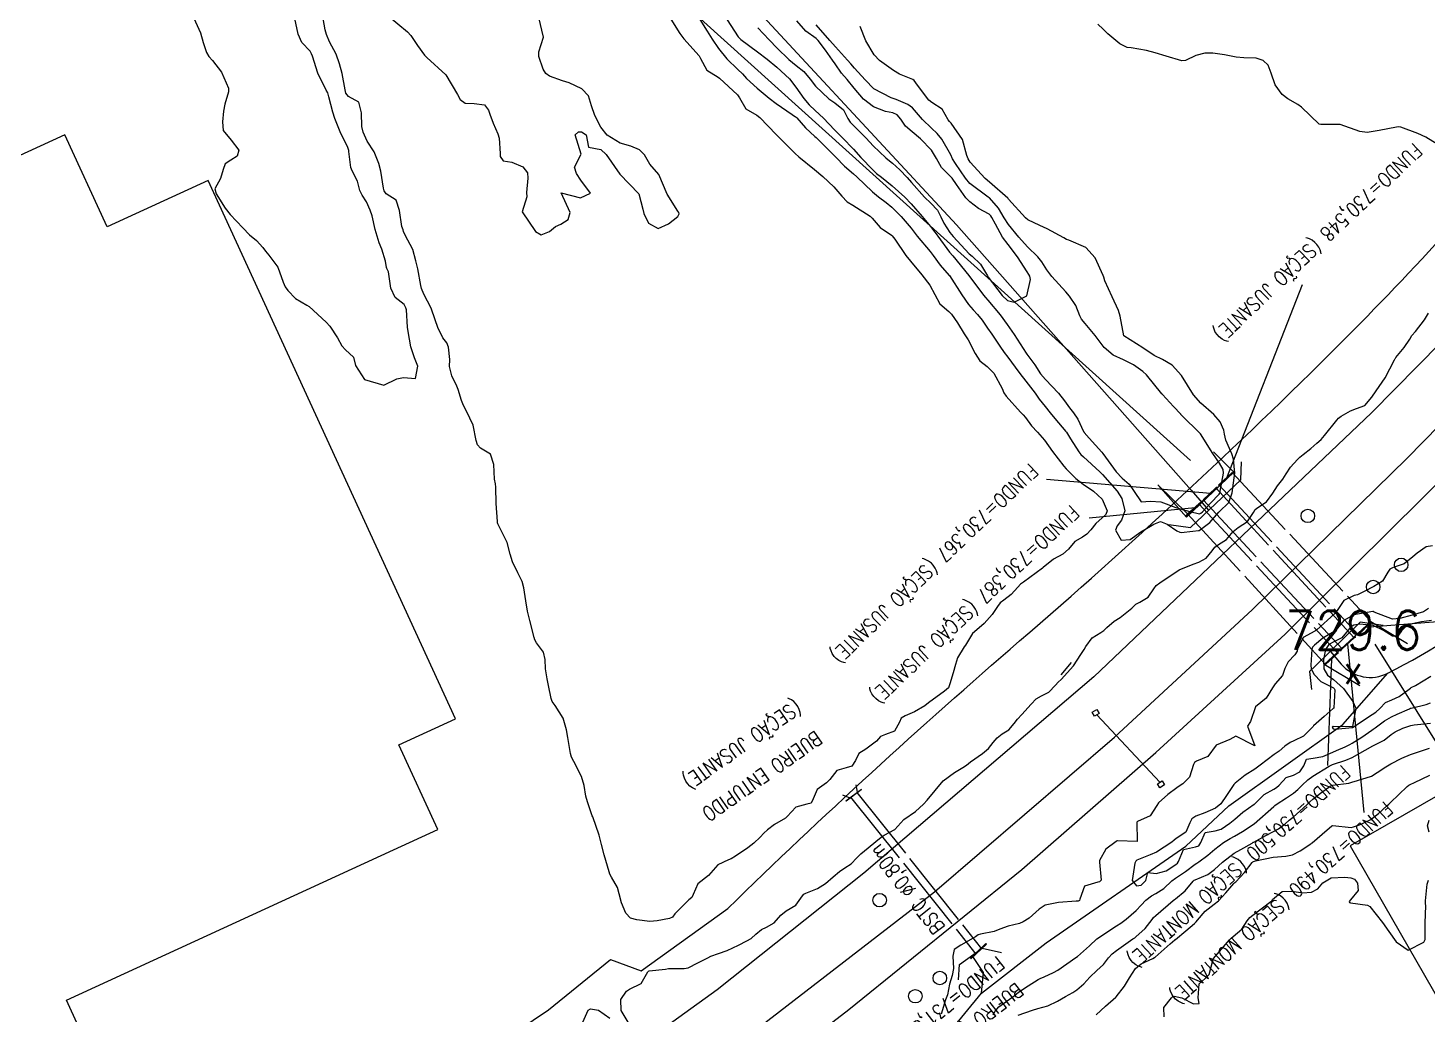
# Model space of a CAD drawing. Header units: metres. Extents: x 307586 to 320046, y 7427249 to 7434250.
# Drawn here: x 315999 to 316143, y 7432737.4 to 7432838.8 of the extents above; entities that cross this region are included whole.
import ezdxf
from ezdxf.enums import TextEntityAlignment as Align

# ---------------------------------------------------------------- set-up
doc = ezdxf.new("R2010")
doc.units = ezdxf.units.M
doc.header["$MEASUREMENT"] = 0
doc.linetypes.add('CONTINUO', pattern=[0])
doc.linetypes.add('TRACEJADO', pattern=[8.7, 8, -0.7])
for name, color, linetype in [('ALA', 45, 'Continuous'), ('BUEIRO', 151, 'Continuous'), ('Curvas de Nivel 1m', 11, 'Continuous'), ('Curvas de Nivel 5m', 15, 'Continuous'), ('Divisa', 42, 'FENCELINE2'), ('Edificações', 30, 'Continuous'), ('GALERIA', 45, 'Continuous'), ('Hidrografia', 140, 'Continuous'), ('Linha Férrea', 20, 'Continuous'), ('Pontes_Viadutos_Tubos', 190, 'Continuous'), ('Pontos Cotados', 45, 'Continuous'), ('Portico', 45, 'Continuous'), ('Postes', 20, 'Continuous'), ('TEXTO', 45, 'Continuous')]:
    doc.layers.add(name, color=color, linetype=linetype)
doc.styles.add('ROMANS', font='romans', dxfattribs={"height": 0.2})
doc.styles.add('Style-STANDARD', font='STANDARD.shx')
doc.linetypes.add('FENCELINE2', pattern='A,0.25,-0.1,[132,ltypeshp.shx,S=0.1,R=0,X=-0.1,Y=0],-0.1,1', length=1.45)

# ---------------------------------------------------------------- blocks, each defined once
blk = doc.blocks.new('ELVTXT_137')
at = {"layer": 'Pontos Cotados', "linetype": 'Continuous', "style": 'Style-STANDARD'}
for s, height, p in [('729.6', 4, (0, 4)), ('x', 3, (0, 0))]:
    blk.add_text(s, height=height, dxfattribs=at).set_placement(p, align=Align.MIDDLE_CENTER)

msp = doc.modelspace()

# ---------------------------------------------------------------- linework, layer by layer
at = {"layer": 'ALA', "linetype": 'CONTINUO'}
for points in [[(316115.22, 7432791.8, 730.36), (316118.15, 7432788.49, 732.92), (316123.01, 7432793.12, 732.9), (316120.94, 7432795.2, 731.27)], [(316122.85, 7432793.09, 731.04), (316122.88, 7432793.09, 732.25), (316122.76, 7432792.92, 732.38), (316121.7, 7432791.9, 732.38), (316121.48, 7432791.73, 732.22), (316121.49, 7432791.82, 730.55)], [(316121.49, 7432791.82, 730.55), (316122.85, 7432793.09, 731.04)], [(316115.22, 7432791.8, 730.36), (316118.26, 7432788.82, 730.39)], [(316121.16, 7432791.5, 730.4), (316121.3, 7432791.6, 730.52), (316121.29, 7432791.54, 732.22), (316121.12, 7432791.34, 732.39), (316119.97, 7432790.24, 732.39), (316119.81, 7432790.12, 732.23), (316119.79, 7432790.15, 730.55)], [(316119.88, 7432790.27, 730.37), (316121.16, 7432791.5, 730.4)], [(316135.96, 7432771.15, 730.65), (316132.3, 7432773.33, 733.03), (316137.1, 7432777.74, 733), (316140.88, 7432775.48, 730.48)], [(316135.83, 7432776.37, 730.63), (316137.15, 7432777.7, 731.08)], [(316135.91, 7432776.56, 732.49), (316136.96, 7432777.6, 732.48)], [(316137.15, 7432777.7, 731.08), (316137.12, 7432777.7, 732.31), (316136.96, 7432777.6, 732.48)], [(316134.14, 7432774.97, 732.5), (316134.03, 7432774.82, 732.37), (316134.13, 7432774.89, 730.67), (316134.16, 7432774.94, 730.49), (316135.39, 7432776.06, 730.49), (316135.55, 7432776.14, 730.65), (316135.51, 7432776.18, 732.31), (316135.39, 7432776.09, 732.5)], [(316134.14, 7432774.97, 732.5), (316135.39, 7432776.09, 732.5)], [(316135.91, 7432776.56, 732.49), (316135.77, 7432776.39, 732.32), (316135.83, 7432776.37, 730.63)], [(316132.41, 7432773.33, 732.36), (316132.52, 7432773.44, 732.51), (316133.61, 7432774.43, 732.52), (316133.78, 7432774.56, 732.34)], [(316133.78, 7432774.56, 732.34), (316133.79, 7432774.56, 730.69), (316133.72, 7432774.48, 730.49), (316132.46, 7432773.33, 730.5), (316132.42, 7432773.32, 730.71), (316132.41, 7432773.33, 732.36)], [(316082.77, 7432759.94, 732.46), (316083.53, 7432759.63, 732.87), (316084.32, 7432760.21, 732.81), (316084.18, 7432760.96, 732.46)], [(316083.14, 7432759.29, 732.54), (316083.17, 7432759.29, 733.15), (316084.71, 7432760.48, 733.16), (316084.73, 7432760.51, 732.39)], [(316083.14, 7432759.29, 732.54), (316084.73, 7432760.51, 732.39)], [(316095.94, 7432743.12, 733.35), (316097.51, 7432744.64, 733.32)], [(316095.94, 7432743.12, 733.35), (316095.98, 7432743.06, 732.27), (316097.58, 7432744.56, 732.12), (316097.51, 7432744.64, 733.32)]]:
    msp.add_polyline3d(points, dxfattribs=at)
msp.add_polyline3d([(316118.26, 7432788.82, 730.39), (316118.12, 7432788.66, 730.41), (316118.11, 7432788.62, 732.19), (316118.3, 7432788.75, 732.37), (316119.47, 7432789.8, 732.38), (316119.62, 7432789.98, 732.24), (316119.58, 7432789.97, 730.56), (316119.42, 7432789.86, 730.38)], close=True, dxfattribs=at)
at = {"layer": 'BUEIRO', "linetype": 'TRACEJADO', "flags": 128}
for points in [[(316083.61, 7432759.69), (316096.51, 7432743.55)], [(316084.25, 7432760.16), (316097.09, 7432744.1)]]:
    msp.add_lwpolyline(points, dxfattribs=at)
at = {"layer": 'Curvas de Nivel 1m', "flags": 128}
for points, elevation in [([(316016.08, 7432839.8), (316016.78, 7432838.28), (316017.06, 7432837.29), (316017.38, 7432836.27), (316017.64, 7432835.87), (316018.02, 7432835.45), (316018.92, 7432834.25), (316019.64, 7432832.59), (316019.65, 7432832.24), (316019.27, 7432830.95), (316019.15, 7432830.25), (316019.05, 7432829.14), (316019.12, 7432828.25), (316019.92, 7432827.24), (316020.71, 7432826.23), (316020.54, 7432825.6), (316019.9, 7432825.19), (316019.32, 7432824.83), (316019.12, 7432824.25), (316018.83, 7432823.3), (316018.26, 7432822.26), (316018.39, 7432821.72), (316019.3, 7432820.25), (316019.83, 7432819.62), (316021.14, 7432818.23), (316021.81, 7432817.53), (316022.53, 7432816.94), (316023.19, 7432816.2), (316023.44, 7432815.85), (316023.79, 7432815.44), (316024.71, 7432814.18), (316025.28, 7432812.64), (316025.48, 7432812.17), (316025.74, 7432811.78), (316026.54, 7432810.97), (316027.72, 7432810.29), (316027.95, 7432810.14), (316029.7, 7432808.53), (316030.06, 7432808.12), (316030.85, 7432806.94), (316031.3, 7432806.1), (316031.67, 7432805.69), (316032.51, 7432804.94), (316032.7, 7432804.08), (316033.63, 7432802.64), (316035.62, 7432802.05), (316036.96, 7432802.7), (316037.64, 7432802.85), (316038.88, 7432802.76), (316039.12, 7432804.01), (316038.79, 7432804.88), (316038.39, 7432806.01), (316038.11, 7432807.59), (316038.07, 7432808.02), (316037.94, 7432809.8), (316037.89, 7432810.02), (316037.73, 7432810.36), (316036.78, 7432811.08), (316036.36, 7432812.04), (316036.09, 7432813.73), (316035.92, 7432814.05), (316035.89, 7432814.16), (316035.78, 7432814.82), (316035.41, 7432816.05), (316035.16, 7432816.7), (316034.73, 7432818.06), (316034.43, 7432819.47), (316034.23, 7432820.07), (316033.85, 7432820.92), (316033.38, 7432821.6), (316033.17, 7432822.08), (316032.93, 7432823.04), (316032.37, 7432824.09), (316032.24, 7432824.44), (316032.03, 7432826.1), (316032.01, 7432826.2), (316031.92, 7432826.5), (316031.14, 7432828.11), (316030.59, 7432829.47), (316030.38, 7432830.12), (316029.98, 7432831.7), (316029.87, 7432832.12), (316029.71, 7432832.4), (316028.84, 7432834.13), (316028.29, 7432835.88), (316028.19, 7432836.14), (316028.04, 7432836.4), (316027.18, 7432837.29), (316026.83, 7432838.16), (316026.47, 7432839.77)], 732), ([(316065.15, 7432839.7), (316066.07, 7432838.21), (316066.46, 7432837.69), (316068.04, 7432835.94), (316068.19, 7432835.67), (316068.83, 7432834.47), (316070.01, 7432833.73), (316070.15, 7432833.64), (316071.99, 7432831.91), (316072.19, 7432831.62), (316072.85, 7432830.49), (316073.97, 7432829.81), (316074.3, 7432829.59), (316075.95, 7432827.85), (316076.09, 7432827.71), (316076.24, 7432827.57), (316077.92, 7432825.87), (316078.28, 7432825.54), (316079.9, 7432824.23), (316080.76, 7432823.51), (316081.88, 7432822.45), (316082.7, 7432821.49), (316083.28, 7432820.9), (316083.85, 7432820.57), (316085.64, 7432819.45), (316085.84, 7432819.24), (316086.67, 7432818.27), (316087.82, 7432817.49), (316087.9, 7432817.42), (316088.15, 7432817.08), (316089.29, 7432815.4), (316089.79, 7432814.8), (316090.95, 7432813.39), (316091.76, 7432812.34), (316092.29, 7432811.37), (316092.8, 7432810.43), (316093.73, 7432809.64), (316094, 7432809.35), (316094.6, 7432808.46), (316095.3, 7432807.33), (316095.69, 7432806.72), (316096.44, 7432805.32), (316096.91, 7432804.55), (316097.66, 7432803.97), (316098.33, 7432803.29), (316099.19, 7432801.73), (316099.38, 7432801.28), (316099.62, 7432800.93), (316101.1, 7432799.27), (316101.36, 7432799.02), (316101.6, 7432798.72), (316102.22, 7432797.88), (316102.83, 7432797.24), (316103.57, 7432796.4), (316104.37, 7432795.22), (316105.54, 7432793.72), (316105.78, 7432793.45), (316106.03, 7432793.2), (316106.79, 7432792.46), (316107.52, 7432791.86), (316108.58, 7432791.17), (316109.5, 7432790.33), (316110.01, 7432789.15), (316109.87, 7432788.77), (316109.48, 7432788.41), (316108.82, 7432787.82), (316108.32, 7432787.17), (316107.91, 7432786.72), (316107.45, 7432786.43), (316106.67, 7432785.97), (316106.01, 7432785.2), (316105.43, 7432784.69), (316104.49, 7432784.15), (316103.41, 7432783.29), (316103.35, 7432783.23), (316101.39, 7432781.8), (316101.07, 7432781.58), (316100.8, 7432781.27), (316100.13, 7432780.52), (316099.37, 7432779.96), (316098.98, 7432779.67), (316098.72, 7432779.29), (316098.16, 7432778.48), (316097.35, 7432777.54), (316097.07, 7432777.3), (316096.14, 7432776.5), (316095.42, 7432775.33), (316095.31, 7432775.14), (316094.61, 7432774.02), (316094.4, 7432773.34), (316094.15, 7432772.47), (316093.82, 7432771.34), (316093.67, 7432770.94), (316093.26, 7432770.6), (316091.61, 7432769.37), (316091.24, 7432769.09), (316090.17, 7432768.46), (316089.23, 7432768.05), (316088.81, 7432767.82), (316088.63, 7432767.41), (316088.14, 7432766.48), (316087.2, 7432766.12), (316086.7, 7432765.93), (316086.27, 7432765.43), (316085.18, 7432764.62), (316084.45, 7432764.19), (316084.11, 7432763.46), (316083.76, 7432762.87), (316083.16, 7432762.7), (316082.2, 7432762.44), (316081.47, 7432761.5), (316081.14, 7432761.17), (316080.17, 7432760.48), (316079.78, 7432759.51), (316079.55, 7432759.08), (316079.12, 7432758.97), (316078, 7432758.65), (316077.1, 7432757.69), (316076.93, 7432757.54), (316075.79, 7432756.86), (316075.08, 7432756.32), (316074.68, 7432755.97), (316074.32, 7432755.58), (316073.68, 7432754.97), (316073.06, 7432754.47), (316071.78, 7432753.61), (316071.32, 7432753.35), (316071.05, 7432753.24), (316069.96, 7432752.71), (316069.02, 7432751.64), (316067.9, 7432750.76), (316067.42, 7432749.66), (316067.29, 7432749.36), (316067, 7432749.13), (316065.55, 7432747.68), (316065.31, 7432747.35), (316064.98, 7432747.2), (316063.72, 7432746.95), (316062.97, 7432746.91), (316061.63, 7432747.07), (316060.98, 7432747.24), (316060.52, 7432747.74), (316060.06, 7432748.81), (316059.82, 7432749.75), (316059.64, 7432750.38), (316059.02, 7432751.45), (316058.86, 7432751.76), (316058.79, 7432752), (316058.28, 7432753.77), (316058.02, 7432754.82), (316057.77, 7432755.77), (316057.1, 7432757.65), (316057.05, 7432757.78), (316056.55, 7432759.22), (316056.4, 7432759.79), (316056.21, 7432760.87), (316055.94, 7432761.8), (316055.17, 7432763.34), (316054.92, 7432763.81), (316054.83, 7432764.16), (316054.54, 7432765.82), (316054.4, 7432766.62), (316054.05, 7432767.82), (316053.24, 7432769.1), (316052.92, 7432769.52), (316052.82, 7432769.84), (316052.57, 7432771.16), (316052.42, 7432771.84), (316052.24, 7432772.88), (316052.2, 7432773.85), (316052.04, 7432774.59), (316051.31, 7432775.56), (316051.16, 7432775.86), (316051.09, 7432776.09), (316050.63, 7432777.87), (316050.41, 7432778.81), (316050.23, 7432779.87), (316050.02, 7432781.23), (316049.85, 7432781.88), (316049.4, 7432782.75), (316048.87, 7432783.89), (316048.63, 7432784.68), (316048.31, 7432785.89), (316047.45, 7432787.58), (316047.34, 7432787.79), (316047.32, 7432787.9), (316047.3, 7432788.05), (316047.16, 7432789.9), (316047.14, 7432791.55), (316047.11, 7432791.91), (316047.01, 7432792.4), (316046.94, 7432793.91), (316046.6, 7432794.97), (316045.55, 7432795.57), (316045.25, 7432795.93), (316045.13, 7432796.37), (316044.82, 7432797.94), (316044.14, 7432799.4), (316043.81, 7432799.95), (316043.61, 7432800.47), (316043.28, 7432801.62), (316043.14, 7432801.96), (316042.6, 7432803.01), (316042.39, 7432803.97), (316042.4, 7432804.71), (316042.29, 7432805.97), (316042.1, 7432806.4), (316041.68, 7432806.92), (316041.18, 7432807.99), (316040.9, 7432808.79), (316040.5, 7432809.99), (316039.74, 7432811.43), (316039.51, 7432812), (316039.44, 7432812.31), (316039.12, 7432814.01), (316038.93, 7432814.86), (316038.6, 7432816.01), (316037.81, 7432817.48), (316037.65, 7432817.86), (316037.6, 7432818.02), (316037.49, 7432818.36), (316037.25, 7432820.03), (316036.89, 7432821.07), (316035.86, 7432821.74), (316035.65, 7432822.05), (316035.59, 7432822.33), (316035.33, 7432824.06), (316035.12, 7432824.84), (316034.62, 7432826.06), (316033.92, 7432827.14), (316033.62, 7432827.76), (316033.51, 7432828.08), (316033.36, 7432828.66), (316033.34, 7432830.08), (316033.05, 7432831.16), (316031.98, 7432831.75), (316031.73, 7432832.1), (316031.65, 7432832.44), (316031.34, 7432834.11), (316031.05, 7432835.09), (316030.71, 7432836.11), (316030.05, 7432837.38), (316029.72, 7432838.12), (316029.59, 7432838.6), (316029.31, 7432840.13)], 733), ([(316036.08, 7432840.05), (316038.06, 7432838.41), (316038.39, 7432838.02), (316039.07, 7432836.98), (316039.79, 7432836), (316040.03, 7432835.75), (316042.01, 7432833.98), (316043.2, 7432831.96), (316043.46, 7432831.44), (316043.97, 7432831.05), (316044.9, 7432831.01), (316045.97, 7432830.9), (316046.37, 7432830.33), (316046.52, 7432829.92), (316046.88, 7432828.99), (316047.33, 7432827.91), (316047.48, 7432827.45), (316047.58, 7432825.9), (316047.58, 7432825.57), (316047.91, 7432825.12), (316048.79, 7432825), (316049.9, 7432824.5), (316050.38, 7432823.88), (316050.42, 7432823.34), (316050.31, 7432821.88), (316050.32, 7432821.42), (316049.84, 7432819.88), (316051.23, 7432817.87), (316051.81, 7432817.53), (316052.65, 7432817.85), (316053.29, 7432818.37), (316053.82, 7432818.62), (316054.56, 7432819.09), (316054.79, 7432819.82), (316053.86, 7432821.83), (316055.86, 7432821.31), (316056.87, 7432821.79), (316055.88, 7432823.14), (316055.44, 7432823.81), (316055.23, 7432824.48), (316055.91, 7432825.81), (316055.29, 7432827.82), (316055.65, 7432828.1), (316055.94, 7432828.1), (316056.44, 7432827.8), (316056.67, 7432826.55), (316057.92, 7432826.28), (316058.5, 7432825.77), (316059.89, 7432823.76), (316061.86, 7432821.74), (316062.26, 7432820.15), (316062.35, 7432819.73), (316062.82, 7432818.71), (316063.83, 7432818.18), (316064.89, 7432818.64), (316065.84, 7432819.4), (316066, 7432819.69), (316065.96, 7432819.81), (316065.85, 7432819.96), (316064.74, 7432821.7), (316063.89, 7432823.71), (316062.96, 7432824.78), (316062.42, 7432825.73), (316061.92, 7432826.27), (316061.02, 7432826.65), (316059.92, 7432826.96), (316058.59, 7432827.77), (316057.94, 7432828.58), (316057.32, 7432829.79), (316056.98, 7432830.8), (316056.66, 7432831.8), (316055.99, 7432832.54), (316054.67, 7432833.16), (316054.01, 7432833.36), (316052.65, 7432833.85), (316052.27, 7432834.11), (316052.02, 7432834.55), (316051.57, 7432835.86), (316051.57, 7432836.34), (316052.05, 7432837.86), (316051.55, 7432839.87)], 733), ([(316068.13, 7432839.67), (316068.87, 7432838.46), (316069.37, 7432837.65), (316070.05, 7432836.67), (316070.89, 7432835.63), (316072.02, 7432834.52), (316072.49, 7432834.08), (316072.93, 7432833.61), (316074, 7432832.6), (316075.25, 7432831.58), (316075.98, 7432831.03), (316077.62, 7432829.9), (316077.96, 7432829.67), (316078.03, 7432829.61), (316078.09, 7432829.55), (316078.97, 7432828.54), (316079.94, 7432827.64), (316080.08, 7432827.52), (316081.92, 7432825.68), (316082.09, 7432825.5), (316083, 7432824.58), (316083.9, 7432823.79), (316084.25, 7432823.47), (316085.87, 7432821.95), (316086.47, 7432821.44), (316087.26, 7432820.83), (316087.85, 7432820.36), (316088.82, 7432819.41), (316089.83, 7432818.19), (316090.47, 7432817.39), (316091.8, 7432815.8), (316092.11, 7432815.38), (316092.82, 7432814.4), (316093.75, 7432813.35), (316093.77, 7432813.32), (316095.04, 7432811.34), (316095.73, 7432810.36), (316096.21, 7432809.8), (316096.68, 7432809.32), (316097.15, 7432808.74), (316097.71, 7432807.93), (316098.13, 7432807.3), (316099.09, 7432805.88), (316099.51, 7432805.28), (316099.67, 7432805.07), (316101.02, 7432803.27), (316101.64, 7432802.48), (316102.58, 7432801.25), (316103.01, 7432800.63), (316103.61, 7432799.88), (316104.15, 7432799.22), (316104.79, 7432798.41), (316105.59, 7432797.51), (316105.72, 7432797.34), (316105.8, 7432797.21), (316106.23, 7432796.54), (316107.08, 7432795.19), (316107.29, 7432794.92), (316107.55, 7432794.67), (316109.24, 7432793.16), (316109.53, 7432792.88), (316111.01, 7432791.14), (316111.5, 7432790.39), (316111.81, 7432789.14), (316111.47, 7432788.16), (316111.01, 7432787.6), (316110.86, 7432787.15), (316111.45, 7432786.1), (316112.37, 7432786.2), (316113.46, 7432786.97), (316113.55, 7432787.03), (316113.69, 7432787.11), (316114.81, 7432787.76), (316115.47, 7432788.03), (316116.15, 7432787.76), (316117.17, 7432787.06), (316117.46, 7432786.93), (316117.61, 7432786.91), (316118.8, 7432787.05), (316119.4, 7432787.1), (316119.46, 7432787.12), (316120.57, 7432787.94), (316121.48, 7432788.99), (316121.51, 7432789.02), (316122.51, 7432790), (316122.86, 7432791), (316123.07, 7432792.54), (316123.11, 7432793), (316122.99, 7432794.44), (316122.8, 7432795), (316122.19, 7432796.39), (316122.06, 7432797.01), (316121.99, 7432797.42), (316121.6, 7432798.27), (316120.98, 7432799.03), (316119.62, 7432800.21), (316118.89, 7432801.05), (316117.65, 7432803.06), (316116.68, 7432804.1), (316115.67, 7432804.69), (316114.84, 7432805.1), (316113.68, 7432805.89), (316111.7, 7432807.14), (316111.34, 7432809.14), (316111.15, 7432809.73), (316110.5, 7432811.15), (316109.77, 7432812.79), (316109.64, 7432813.16), (316109.58, 7432813.35), (316108.77, 7432815.17), (316107.81, 7432816.22), (316106.06, 7432816.96), (316105.82, 7432817.05), (316105.53, 7432817.21), (316103.83, 7432818.14), (316103.09, 7432818.49), (316101.84, 7432819.06), (316101.59, 7432819.26), (316099.86, 7432821.2), (316099.83, 7432821.25), (316099.8, 7432821.28), (316097.89, 7432822.92), (316097.45, 7432823.31), (316095.91, 7432825), (316095.7, 7432825.33), (316095.58, 7432825.67), (316095.12, 7432827.34), (316093.96, 7432828.99), (316093.78, 7432829.17), (316093.65, 7432829.35), (316093.04, 7432830.43), (316091.98, 7432831.12), (316091.67, 7432831.38), (316090.5, 7432832.9), (316090.15, 7432833.4), (316090.01, 7432833.5), (316088.66, 7432834.06), (316088.02, 7432834.41), (316086.59, 7432835.44), (316086.04, 7432836.02), (316085.19, 7432837.46), (316084.6, 7432838.94)], 732), ([(316070.94, 7432839.63), (316072.07, 7432837.87), (316072.18, 7432837.74), (316072.34, 7432837.62), (316074.04, 7432836.35), (316075.04, 7432835.58), (316076.02, 7432834.77), (316077.32, 7432833.56), (316078, 7432832.72), (316078.8, 7432831.54), (316079.34, 7432830.89), (316079.97, 7432830.3), (316080.83, 7432829.51), (316081.95, 7432828.31), (316082.36, 7432827.9), (316082.8, 7432827.49), (316083.93, 7432826.33), (316084.68, 7432825.46), (316085.9, 7432824.19), (316086.29, 7432823.84), (316086.79, 7432823.44), (316087.88, 7432822.57), (316089.18, 7432821.41), (316089.86, 7432820.71), (316090.98, 7432819.39), (316091.83, 7432818.38), (316092.27, 7432817.81), (316092.58, 7432817.37), (316093.8, 7432815.75), (316094.12, 7432815.35), (316095.77, 7432813.33), (316097.28, 7432811.31), (316097.49, 7432811.06), (316097.74, 7432810.8), (316098.99, 7432809.29), (316099.71, 7432808.3), (316100.42, 7432807.27), (316101.67, 7432805.36), (316101.75, 7432805.26), (316102.55, 7432804.14), (316103.15, 7432803.24), (316103.64, 7432802.63), (316105, 7432801.22), (316105.62, 7432800.45), (316106.12, 7432799.71), (316106.53, 7432799.2), (316106.97, 7432798.56), (316107.58, 7432797.28), (316107.62, 7432797.21), (316107.64, 7432797.18), (316108.15, 7432796.59), (316109.44, 7432795.16), (316109.55, 7432795.02), (316110.91, 7432793.15), (316111.53, 7432792.49), (316112.25, 7432791.86), (316112.76, 7432791.12), (316113.5, 7432790.06), (316114.46, 7432790.14), (316115.5, 7432790.05), (316117.07, 7432789.49), (316117.49, 7432789.35), (316118.51, 7432789.05), (316119.48, 7432788.82), (316119.64, 7432788.88), (316119.8, 7432789.04), (316120.61, 7432789.91), (316121.51, 7432790.85), (316121.59, 7432790.94), (316121.61, 7432791.02), (316121.63, 7432791.14), (316121.95, 7432793.01), (316121.92, 7432793.39), (316121.54, 7432794.05), (316120.87, 7432795.03), (316119.58, 7432797.04), (316117.6, 7432799.02), (316117.58, 7432799.04), (316117.57, 7432799.06), (316116.81, 7432799.87), (316115.7, 7432801.09), (316115.67, 7432801.13), (316115.63, 7432801.17), (316114.04, 7432803.11), (316113.66, 7432803.47), (316112.7, 7432804.16), (316111.67, 7432804.67), (316110.61, 7432805.15), (316109.68, 7432805.94), (316108.76, 7432807.17), (316107.72, 7432808.41), (316107.37, 7432808.83), (316107.2, 7432809.19), (316106.79, 7432810.25), (316106.14, 7432811.2), (316105.75, 7432811.64), (316104.3, 7432813.22), (316103.78, 7432813.93), (316103.29, 7432814.74), (316102.86, 7432815.24), (316101.81, 7432816.27), (316100.91, 7432817.27), (316099.84, 7432818.59), (316099.4, 7432819.28), (316098.83, 7432820.27), (316097.9, 7432821.31), (316097.86, 7432821.34), (316097.77, 7432821.41), (316095.89, 7432822.81), (316095.42, 7432823.33), (316094.39, 7432824.86), (316094.11, 7432825.35), (316093.92, 7432825.73), (316093.01, 7432827.36), (316092.53, 7432827.95), (316091.95, 7432828.49), (316091.01, 7432829.39), (316089.97, 7432830.57), (316089.51, 7432830.93), (316088.3, 7432831.43), (316087.98, 7432831.54), (316087.8, 7432831.61), (316086, 7432832.54), (316085.11, 7432833.46), (316084.02, 7432834.67), (316083.64, 7432835.09), (316083.3, 7432835.48), (316082.05, 7432836.84), (316081.47, 7432837.51), (316080.08, 7432839.12)], 731), ([(316143.94, 7432826.86), (316142.76, 7432827.58), (316141.95, 7432827.95), (316140.18, 7432828.58), (316139.96, 7432828.62), (316139.76, 7432828.6), (316137.96, 7432828.24), (316136.74, 7432828.06), (316135.96, 7432828.13), (316133.96, 7432828.87), (316131.96, 7432828.86), (316131.79, 7432828.9), (316129.99, 7432830.65), (316129.61, 7432830.93), (316128.56, 7432831.5), (316128, 7432831.94), (316127.27, 7432832.96), (316126.86, 7432834.13), (316126.54, 7432834.96), (316126.04, 7432835.44), (316125.33, 7432835.69), (316124.04, 7432835.73), (316123.25, 7432835.79), (316122.05, 7432836.04), (316120.86, 7432836.22), (316120.05, 7432836.22), (316119.13, 7432835.97), (316118.04, 7432835.45), (316117.69, 7432835.43), (316116.05, 7432835.9), (316114.92, 7432836.23), (316114.05, 7432836.47), (316112.45, 7432836.74), (316112.06, 7432836.8), (316111.31, 7432837.15), (316110.07, 7432838.19), (316109.58, 7432838.67), (316109.05, 7432839.18)], 733), ([(316060.84, 7432736.37), (316060.04, 7432737.74), (316060, 7432738.87), (316060.57, 7432739.73), (316060.89, 7432739.95), (316062.1, 7432740.51), (316062.76, 7432741.71), (316062.82, 7432741.8), (316062.9, 7432741.83), (316064.59, 7432742.01), (316064.91, 7432742.05), (316066.52, 7432742.06), (316066.91, 7432742.14), (316067.92, 7432742.65), (316068.93, 7432743.15), (316069.23, 7432743.33), (316070.05, 7432743.62), (316070.94, 7432743.91), (316072.08, 7432744.46), (316072.95, 7432744.9), (316073.4, 7432745.14), (316073.86, 7432745.58), (316074.45, 7432746.09), (316074.96, 7432746.3), (316075.77, 7432746.76), (316076.46, 7432747.55), (316076.99, 7432747.98), (316077.97, 7432748.56), (316078.68, 7432749.52), (316078.81, 7432749.71), (316079.01, 7432749.82), (316080.22, 7432750.3), (316081.02, 7432750.81), (316081.82, 7432751.49), (316082.47, 7432752.04), (316083.04, 7432752.41), (316083.66, 7432752.84), (316084.26, 7432753.46), (316084.66, 7432753.85), (316085.06, 7432754.18), (316086.59, 7432755.43), (316086.86, 7432755.64), (316087.08, 7432755.77), (316088.15, 7432756.35), (316089.1, 7432757.4), (316090.29, 7432758.21), (316091.12, 7432758.97), (316091.48, 7432759.37), (316093.14, 7432761.35), (316094.29, 7432762.21), (316095.16, 7432762.73), (316095.52, 7432762.97), (316095.96, 7432763.32), (316097.18, 7432764.16), (316097.8, 7432764.68), (316098.28, 7432765.29), (316098.69, 7432765.8), (316099.21, 7432766.19), (316099.87, 7432766.61), (316100.42, 7432767.27), (316100.78, 7432767.72), (316101.23, 7432768.19), (316102.17, 7432769.25), (316102.7, 7432769.79), (316103.26, 7432770.09), (316104.01, 7432770.47), (316104.69, 7432771.22), (316104.96, 7432771.52), (316105.28, 7432771.79), (316106.55, 7432773.19), (316107.3, 7432774.36), (316107.62, 7432774.86), (316107.81, 7432775.17), (316108.44, 7432776.06), (316109.34, 7432776.63), (316109.66, 7432776.84), (316109.95, 7432777.15), (316110.7, 7432777.79), (316111.35, 7432778.17), (316112.54, 7432779.12), (316112.96, 7432779.53), (316113.37, 7432779.74), (316114.22, 7432780.26), (316114.79, 7432781.1), (316115.03, 7432781.46), (316115.4, 7432781.74), (316117.41, 7432783.06), (316118.83, 7432783.64), (316119.42, 7432783.85), (316120.18, 7432784.27), (316120.78, 7432785.03), (316121.08, 7432785.38), (316121.44, 7432785.67), (316122.26, 7432786.2), (316122.94, 7432787), (316123.47, 7432787.42), (316124.43, 7432788.03), (316125.03, 7432788.97), (316125.2, 7432789.26), (316125.49, 7432789.47), (316126.38, 7432790.07), (316127.04, 7432790.95), (316127.52, 7432791.69), (316128.06, 7432792.4), (316128.39, 7432792.93), (316128.84, 7432793.62), (316129.55, 7432794.4), (316129.82, 7432794.64), (316130.16, 7432794.91), (316130.93, 7432795.54), (316131.57, 7432796.09), (316131.99, 7432796.48), (316132.33, 7432796.89), (316133.6, 7432798.47), (316133.79, 7432798.68), (316134.06, 7432798.87), (316135.03, 7432799.43), (316135.62, 7432799.67), (316136.48, 7432799.98), (316137.21, 7432800.83), (316137.64, 7432801.47), (316138.58, 7432802.82), (316139.54, 7432804.67), (316139.6, 7432804.8), (316139.63, 7432804.85), (316139.67, 7432804.91), (316140.55, 7432805.93), (316141.12, 7432806.79), (316141.33, 7432807.16), (316141.71, 7432807.57), (316142.63, 7432808.77), (316143.03, 7432809.47)], 733), ([(316143.44, 7432785.54), (316142.78, 7432785.42), (316141.86, 7432784.77), (316141.43, 7432784.39), (316140.53, 7432783.68), (316139.42, 7432783.29), (316139.07, 7432783.15), (316138.86, 7432782.81), (316138.32, 7432781.89), (316137.4, 7432781.35), (316136.41, 7432780.83), (316135.72, 7432780.51), (316135.39, 7432780.42), (316134.32, 7432779.92), (316133.65, 7432778.87), (316133.52, 7432778.71), (316133.36, 7432778.55), (316131.55, 7432776.9), (316131.43, 7432776.81), (316131.34, 7432776.76), (316130.15, 7432776.09), (316129.58, 7432774.92), (316129.53, 7432774.7), (316129.31, 7432774.31), (316128.61, 7432773.62), (316128.27, 7432772.93), (316128.01, 7432772.21), (316127.28, 7432771.34), (316126.98, 7432770.94), (316126.33, 7432769.88), (316125.24, 7432768.97), (316124.73, 7432767.47), (316124.41, 7432766.98), (316125.19, 7432764.97), (316123.21, 7432765.97), (316122.61, 7432765.6), (316121.19, 7432765.02), (316120.35, 7432763.86), (316119.18, 7432763.37), (316118.96, 7432763.26), (316118.86, 7432763.04), (316118.46, 7432761.75), (316117.79, 7432761.05), (316117.4, 7432760.81), (316117.15, 7432760.64), (316116.25, 7432759.96), (316115.29, 7432759.09), (316115.12, 7432758.82), (316114.43, 7432757.78), (316113.1, 7432757.19), (316113.04, 7432757.11), (316113.07, 7432755.11), (316111.07, 7432755.2), (316111.03, 7432755.18), (316110.93, 7432755.14), (316109.87, 7432754.35), (316109.21, 7432753.16), (316109.21, 7432753), (316109.37, 7432751.16), (316109.21, 7432750.97), (316109.03, 7432750.94), (316107.67, 7432750.53), (316107.18, 7432749.18), (316107.14, 7432749.04), (316107, 7432749), (316106.81, 7432749), (316105, 7432748.86), (316103.63, 7432748.59), (316102.99, 7432748.17), (316101.96, 7432747.25), (316101.36, 7432746.87), (316100.97, 7432746.7), (316099.82, 7432746.42), (316098.97, 7432746.11), (316098.37, 7432745.88), (316096.96, 7432745.6), (316096.73, 7432745.53), (316096.45, 7432745.31), (316094.94, 7432744.47), (316094.26, 7432744.02), (316094.13, 7432743.34), (316094.2, 7432742.05), (316094.05, 7432741.34), (316093.79, 7432740.44), (316093.57, 7432739.34), (316093.38, 7432738.84), (316092.92, 7432737.35)], 733), ([(316143.05, 7432779.08), (316142.51, 7432778.76), (316141.36, 7432778.39), (316140.08, 7432778.07), (316139.35, 7432777.98), (316137.46, 7432778.72), (316137.36, 7432778.77), (316137.32, 7432778.78), (316135.36, 7432778.45), (316134.34, 7432777.87), (316133.51, 7432776.87), (316133.43, 7432776.78), (316133.34, 7432776.72), (316132.18, 7432776.03), (316131.32, 7432775.3), (316131.12, 7432775.1), (316131.04, 7432774.9), (316130.93, 7432773.27), (316130.97, 7432772.9), (316131.29, 7432772.29), (316131.96, 7432771.57), (316133.27, 7432770.92), (316133.35, 7432770.87), (316133.41, 7432770.73), (316133.31, 7432768.87), (316133.29, 7432768.83), (316133.24, 7432768.79), (316132.32, 7432767.97), (316131.22, 7432767.01), (316131.17, 7432766.96), (316131.12, 7432766.9), (316130.17, 7432765.95), (316129.2, 7432765.47), (316128.8, 7432765.32), (316128.25, 7432764.93), (316127.69, 7432764.43), (316127.18, 7432764.08), (316125.74, 7432762.96), (316125.17, 7432762.56), (316124.2, 7432761.94), (316123.15, 7432761.13), (316123.03, 7432760.99), (316122.27, 7432759.87), (316121.67, 7432759.01), (316121.12, 7432758.55), (316120.05, 7432758.09), (316119.11, 7432757.72), (316118.71, 7432757.44), (316118.51, 7432757.05), (316118.07, 7432756.07), (316117.08, 7432755.44), (316116.87, 7432755.27), (316116.66, 7432755.07), (316115.06, 7432754.02), (316114.41, 7432753.74), (316113.05, 7432753.21), (316112.93, 7432753.11), (316112.83, 7432752.89), (316112.58, 7432751.12), (316113.02, 7432750.57), (316113.5, 7432750.63), (316113.98, 7432751.1), (316114.19, 7432751.95), (316115.04, 7432751.85), (316116.08, 7432752.11), (316117.05, 7432752.76), (316117.22, 7432752.88), (316117.34, 7432753.06), (316117.83, 7432754.29), (316119.07, 7432754.56), (316119.41, 7432754.69), (316119.62, 7432755.03), (316120.07, 7432756.05), (316121.09, 7432756.22), (316121.72, 7432756.39), (316122.62, 7432757), (316123.11, 7432757.41), (316123.96, 7432758.13), (316125.12, 7432758.95), (316125.14, 7432758.97), (316126.15, 7432759.95), (316127.15, 7432760.52), (316127.41, 7432760.67), (316127.67, 7432760.93), (316128.39, 7432761.7), (316129.16, 7432761.96), (316129.8, 7432762.28), (316130.23, 7432762.91), (316130.48, 7432763.6), (316131.18, 7432763.7), (316132.17, 7432763.88), (316133.19, 7432764.31), (316133.59, 7432764.47), (316134.46, 7432764.86), (316134.94, 7432765.11), (316135.2, 7432765.24), (316136.18, 7432765.86), (316137.22, 7432766.57), (316137.36, 7432766.68), (316137.54, 7432766.82), (316138.51, 7432767.53), (316139.23, 7432767.96), (316139.81, 7432768.22), (316141.09, 7432768.78), (316141.19, 7432768.83), (316141.24, 7432768.85), (316142.81, 7432769.2), (316143.25, 7432769.4)], 732), ([(316143.35, 7432777.87), (316142.32, 7432777.73), (316141.35, 7432777.52), (316140.8, 7432777.33), (316140.26, 7432776.79), (316139.9, 7432776.23), (316139.33, 7432776.25), (316138.41, 7432776.81), (316137.35, 7432777.34), (316135.99, 7432777.48), (316135.35, 7432777.38), (316135.01, 7432777.18), (316134.77, 7432776.86), (316134.14, 7432776.06), (316133.32, 7432775.67), (316132.8, 7432775.39), (316132.44, 7432774.88), (316132.25, 7432773.83), (316132.29, 7432772.89), (316132.65, 7432772.24), (316133.28, 7432771.77), (316134.29, 7432770.86), (316135.25, 7432769.51), (316135.55, 7432768.85), (316135.22, 7432766.94), (316135.16, 7432766.91), (316133.22, 7432766.95), (316133.14, 7432766.87), (316133.22, 7432766.7), (316133.41, 7432766.68), (316135.22, 7432766.84), (316137.24, 7432768.17), (316137.62, 7432768.43), (316138.04, 7432768.81), (316138.63, 7432769.43), (316139.26, 7432769.71), (316140.02, 7432770.04), (316141.05, 7432770.78), (316141.17, 7432770.89), (316141.27, 7432770.96), (316141.69, 7432771.18), (316143.29, 7432772.13)], 731), ([(316098.28, 7432737.29), (316098.47, 7432737.68), (316098.87, 7432738.12), (316100.44, 7432739.26), (316100.68, 7432739.46), (316100.89, 7432739.63), (316101.86, 7432740.28), (316102.91, 7432740.92), (316103.11, 7432741.03), (316103.53, 7432741.22), (316104.49, 7432741.64), (316104.92, 7432741.89), (316106.79, 7432743.18), (316106.93, 7432743.29), (316108.19, 7432744.41), (316108.95, 7432745.1), (316108.98, 7432745.13), (316109.02, 7432745.16), (316110.16, 7432745.95), (316110.97, 7432746.46), (316111.4, 7432746.71), (316111.96, 7432747.13), (316112.99, 7432748.04), (316113.51, 7432748.59), (316113.98, 7432749.1), (316114.56, 7432749.55), (316115.01, 7432749.79), (316115.81, 7432750.29), (316116.65, 7432751.07), (316117.04, 7432751.37), (316118.05, 7432752.04), (316119.05, 7432752.78), (316119.2, 7432752.89), (316119.43, 7432753.04), (316120.36, 7432753.73), (316121.07, 7432754.33), (316121.96, 7432755.01), (316122.65, 7432755.42), (316123.08, 7432755.66), (316123.92, 7432756.15), (316125.1, 7432756.95), (316127.12, 7432758.74), (316127.22, 7432758.84), (316127.36, 7432758.94), (316128.43, 7432759.63), (316129.14, 7432760.09), (316129.6, 7432760.46), (316130.04, 7432760.91), (316130.62, 7432761.45), (316131.16, 7432761.86), (316132.82, 7432762.88), (316133.17, 7432763.04), (316134.54, 7432763.5), (316135.18, 7432763.78), (316137.07, 7432764.82), (316137.15, 7432764.87), (316137.19, 7432764.9), (316138.48, 7432765.53), (316139.21, 7432766.12), (316139.6, 7432766.42), (316140.41, 7432766.79), (316141.01, 7432767), (316141.23, 7432767.06), (316141.57, 7432767.12), (316143.23, 7432767.29)], 733), ([(316100.86, 7432737.25), (316102.31, 7432737.79), (316102.87, 7432737.95), (316103.88, 7432738.21), (316104.88, 7432738.7), (316105.71, 7432739.2), (316106.47, 7432739.61), (316106.89, 7432739.87), (316107.59, 7432740.48), (316108.2, 7432741.17), (316108.92, 7432741.86), (316109.61, 7432742.47), (316110.14, 7432743.15), (316110.51, 7432743.57), (316110.94, 7432743.93), (316112.65, 7432745.11), (316112.83, 7432745.23), (316112.96, 7432745.32), (316113.9, 7432746.17), (316114.61, 7432747.09), (316114.77, 7432747.31), (316114.99, 7432747.53), (316116.79, 7432749.06), (316116.91, 7432749.16), (316117.01, 7432749.22), (316118.01, 7432750.05), (316118.83, 7432751.04), (316118.93, 7432751.14), (316119.03, 7432751.19), (316120.34, 7432751.73), (316121.05, 7432752.24), (316121.87, 7432753.01), (316123.06, 7432753.91), (316123.74, 7432754.31), (316124.9, 7432754.97), (316125.01, 7432755.04), (316125.07, 7432755.07), (316126.3, 7432755.74), (316127.09, 7432756.16), (316127.6, 7432756.43), (316128.3, 7432756.93), (316128.72, 7432757.31), (316129.11, 7432757.63), (316129.8, 7432758.23), (316130.52, 7432758.91), (316130.82, 7432759.21), (316131.13, 7432759.49), (316131.93, 7432760.1), (316133.03, 7432760.87), (316133.15, 7432760.91), (316134.86, 7432761.14), (316135.16, 7432761.22), (316135.72, 7432761.4), (316137.16, 7432761.83), (316137.77, 7432762.21), (316138.64, 7432762.81), (316138.98, 7432763), (316139.18, 7432763.1), (316140.28, 7432763.69), (316141.19, 7432764.08), (316143.15, 7432764.71)], 734), ([(316143.09, 7432756.09), (316142.94, 7432756.75), (316143.11, 7432757.32)], 736), ([(316115.86, 7432737.08), (316115.84, 7432738.05), (316116.61, 7432739.06), (316116.76, 7432739.19), (316116.89, 7432739.22), (316117.67, 7432739.05), (316118.88, 7432738.43), (316119.46, 7432738.45), (316119.37, 7432739.04), (316119.45, 7432740.49), (316120.06, 7432741.03), (316120.49, 7432741.45), (316120.88, 7432743.02), (316120.9, 7432743.05), (316120.93, 7432743.08), (316122.57, 7432745), (316122.75, 7432745.19), (316122.96, 7432745.36), (316123.85, 7432746.1), (316124.4, 7432746.98), (316124.66, 7432747.3), (316124.99, 7432747.55), (316126.83, 7432748.94), (316126.92, 7432749.03), (316127.01, 7432749.16), (316127.98, 7432749.97), (316129.02, 7432750.02), (316130.07, 7432749.86), (316131.02, 7432749.93), (316131.67, 7432750.25), (316132.17, 7432750.88), (316133.04, 7432751.4), (316134.44, 7432751.45), (316135.04, 7432751.4), (316135.44, 7432751.24), (316135.74, 7432750.84), (316135.79, 7432750.07), (316135.01, 7432749.11), (316134.89, 7432748.97), (316134.92, 7432748.85), (316135, 7432748.82), (316136.75, 7432748.57), (316137, 7432748.43), (316138.32, 7432746.81), (316138.97, 7432745.88), (316139.72, 7432744.79), (316140.94, 7432743.96), (316142.55, 7432744.76), (316142.68, 7432745.04), (316142.7, 7432746.75), (316142.75, 7432748.51), (316142.74, 7432748.75), (316142.73, 7432749.03), (316142.89, 7432750.75), (316143.04, 7432751.15)], 736), ([(316056.08, 7432736.55), (316056.65, 7432737.78), (316056.86, 7432737.91), (316057.69, 7432737.77), (316058.85, 7432736.96)], 733)]:
    msp.add_lwpolyline(points, dxfattribs=dict(at, elevation=elevation))
at = {"layer": 'Curvas de Nivel 5m', "flags": 128}
for points, elevation in [([(316074.08, 7432838.81), (316075.23, 7432837.58), (316076.05, 7432836.73), (316077.26, 7432835.56), (316078.03, 7432834.92), (316078.8, 7432834.32), (316079.46, 7432833.53), (316080, 7432832.82), (316081.38, 7432831.51), (316081.98, 7432831.09), (316082.88, 7432830.39), (316083.33, 7432829.48), (316083.58, 7432829.09), (316083.96, 7432828.73), (316085.21, 7432827.46), (316085.93, 7432826.68), (316087.24, 7432825.44), (316087.6, 7432825.12), (316087.91, 7432824.88), (316088.69, 7432824.2), (316089.43, 7432823.4), (316089.89, 7432822.9), (316091.22, 7432821.39), (316091.86, 7432820.76), (316092.55, 7432820.07), (316092.89, 7432819.36), (316093.2, 7432818.72), (316093.83, 7432817.77), (316094.15, 7432817.35), (316095.8, 7432815.58), (316096.1, 7432815.33), (316096.98, 7432814.51), (316097.7, 7432813.3), (316097.77, 7432813.18), (316099.19, 7432811.29), (316099.74, 7432810.77), (316100.43, 7432810.58), (316101.74, 7432811.26), (316102.11, 7432812.91), (316102.05, 7432813.26), (316101.95, 7432813.43), (316101.78, 7432813.71), (316100.78, 7432815.27), (316099.81, 7432816.54), (316099.23, 7432817.29), (316098.51, 7432818.62), (316098.14, 7432819.3), (316098.02, 7432819.47), (316097.85, 7432819.63), (316096.77, 7432820.24), (316095.86, 7432820.91), (316095.47, 7432821.33), (316094.51, 7432822.71), (316094.06, 7432823.35), (316093.89, 7432823.53), (316092.98, 7432824.44), (316092.45, 7432825.37), (316091.93, 7432826.22), (316090.82, 7432827.39), (316089.95, 7432828.11), (316089.26, 7432828.71), (316088.79, 7432829.42), (316088.41, 7432829.86), (316087.97, 7432830.05), (316087.19, 7432830.22), (316085.98, 7432830.67), (316084.93, 7432831.46), (316084, 7432832.6), (316083.27, 7432833.48), (316082.69, 7432834.16), (316082.03, 7432835.09), (316081.77, 7432835.5), (316081.05, 7432836.51), (316080.27, 7432837.52), (316080.06, 7432837.71), (316079, 7432838.47), (316078.08, 7432839.52)], 730), ([(316108.86, 7432737.3), (316109.83, 7432738.2), (316110.88, 7432739.1), (316110.93, 7432739.14), (316111.79, 7432740.23), (316112.31, 7432741.12), (316112.92, 7432742.05), (316113.49, 7432742.54), (316114.68, 7432743.09), (316114.85, 7432743.18), (316114.93, 7432743.23), (316116.47, 7432744.59), (316116.95, 7432745.01), (316116.98, 7432745.03), (316117.02, 7432745.06), (316118.08, 7432745.94), (316118.98, 7432746.68), (316119.15, 7432746.87), (316119.28, 7432747.04), (316120.06, 7432747.96), (316121, 7432748.68), (316121.43, 7432749.01), (316122.19, 7432749.83), (316123.03, 7432750.81), (316123.12, 7432750.9), (316123.21, 7432750.99), (316124.11, 7432751.92), (316124.9, 7432752.97), (316124.99, 7432753.03), (316125.05, 7432753.07), (316125.24, 7432753.15), (316127.06, 7432753.51), (316128.38, 7432753.61), (316129.06, 7432753.75), (316129.83, 7432754.15), (316130.95, 7432754.9), (316131.02, 7432754.95), (316131.07, 7432755), (316132.09, 7432755.89), (316133.1, 7432756.73), (316133.21, 7432756.76), (316135.1, 7432756.58), (316135.33, 7432756.62), (316135.93, 7432756.84), (316137.11, 7432757.4), (316137.91, 7432758.02), (316138.76, 7432758.8), (316138.95, 7432758.98), (316139.13, 7432759.15), (316139.98, 7432759.96), (316140.85, 7432760.78), (316141.02, 7432760.92), (316141.16, 7432761), (316141.58, 7432761.19), (316143.16, 7432761.95)], 735)]:
    msp.add_lwpolyline(points, dxfattribs=dict(at, elevation=elevation))
at = {"layer": 'Divisa'}
msp.add_lwpolyline([(315852.12, 7432646.18), (315869.6, 7432650.91), (315896.16, 7432657.65), (315924.2, 7432670.13), (315941.23, 7432675.88), (315942, 7432673.6), (315960.83, 7432684.88), (315981.85, 7432694.74), (316000.39, 7432704.46), (316020.92, 7432716.48), (316052.54, 7432737.81), (316058.92, 7432742.98), (316062.1, 7432741.83), (316070.99, 7432748.25, -0.015068), (316101, 7432775.75, 0.018362), (316133.88, 7432806.26, 0.023162), (316155.86, 7432830.37, -0.05537), (316200.06, 7432872.97, 0.017069), (316216.17, 7432886.28, -0.012375), (316237.9, 7432904.58, -0.043956), (316257.03, 7432917.31, 0.012411), (316289.91, 7432936.33, -0.040474), (316332.23, 7432957.73, -0.020004)], format="xyb", dxfattribs=at)
at = {"layer": 'Edificações'}
msp.add_lwpolyline([(316037.17, 7432765.05), (316042.99, 7432767.73), (316017.55, 7432823.1), (316007.19, 7432818.33), (316002.84, 7432827.8), (315910.82, 7432785.53), (315926.63, 7432751.12), (315921.42, 7432748.73), (315927.68, 7432735.1), (315913.01, 7432728.36), (315929.52, 7432692.41), (316007.77, 7432728.36), (316002.98, 7432738.8), (316036.62, 7432754.26), (316041.17, 7432756.35), (316037.17, 7432765.05)], dxfattribs=at)
msp.add_lwpolyline([(316162.97, 7432770.77), (316134.97, 7432754.67), (316169.91, 7432693.88), (316179.43, 7432700.75), (316195.06, 7432714.94)], close=True, dxfattribs=at)
at = {"layer": 'GALERIA', "linetype": 'TRACEJADO', "flags": 128}
for points in [[(316122.85, 7432793.09), (316137.15, 7432777.7)], [(316121.16, 7432791.5), (316135.39, 7432776.06)], [(316121.49, 7432791.82), (316135.83, 7432776.37)], [(316119.42, 7432789.86), (316133.72, 7432774.48)], [(316119.88, 7432790.27), (316134.16, 7432774.94)], [(316118.26, 7432788.82), (316132.46, 7432773.33)]]:
    msp.add_lwpolyline(points, dxfattribs=at)
at = {"layer": 'Hidrografia'}
for points in [[(316025.86, 7432889.5), (316040.79, 7432874.99), (316069.3, 7432845.73), (316094.51, 7432818.54), (316118.64, 7432791.27), (316120.43, 7432789.19)], [(316097.06, 7432739.53), (316103.72, 7432744.71), (316118.07, 7432754.65), (316122.52, 7432758.78), (316134.22, 7432767.16), (316138.87, 7432772.44)], [(316093.94, 7432735.71), (316097.06, 7432739.53), (316097.27, 7432741.66), (316096.11, 7432743.39)]]:
    msp.add_lwpolyline(points, dxfattribs=at)
msp.add_lwpolyline([(316132.95, 7432774.68), (316134.07, 7432773.37, 0.346583), (316138.87, 7432772.44, 0.043858), (316151.67, 7432780.52, -0.133648), (316160, 7432783.9, -0.268873), (316167.1, 7432780.85, 0.022648), (316180.32, 7432764.67, -0.09743), (316185.04, 7432756.72, 0.055015), (316191.48, 7432743.45, -0.015709), (316201.06, 7432727.1, 0.015065), (316204.59, 7432721.07, 0.015065)], format="xyb", dxfattribs=at)
at = {"layer": 'Linha Férrea'}
for points in [[(316153.78, 7432816.06), (316137.16, 7432799.2), (316108.62, 7432772.06), (316084.97, 7432751.86), (316069.91, 7432739.86), (316051.44, 7432726.54), (316034.26, 7432715.25), (316014.15, 7432702.8), (315999.04, 7432694.16), (315977.18, 7432683.19), (315954.49, 7432672.58), (315931.63, 7432663.21), (315909.36, 7432655.08), (315882.81, 7432646.73), (315846.21, 7432637.08)], [(315838.47, 7432629.12), (315860.54, 7432634.54), (315877.26, 7432639.09), (315896.25, 7432644.87), (315906.22, 7432648.13), (315922.61, 7432653.52), (315938.64, 7432659.85), (315959.78, 7432668.55), (315980.14, 7432678.12), (316003.37, 7432690.04), (316022.5, 7432700.77), (316039.42, 7432711.5), (316050.09, 7432718.28), (316070.46, 7432733.11), (316092.26, 7432749.95), (316110.74, 7432765.84), (316124.93, 7432778.98), (316140.81, 7432794.53), (316157.73, 7432811.78)], [(315851.27, 7432627.88), (315870.98, 7432633.19), (315895.91, 7432640.2), (315919.15, 7432648.24), (315948.01, 7432658.87), (315970.5, 7432668.9), (315992.78, 7432679.74), (316022.65, 7432696.18), (316041.77, 7432708.3), (316053.94, 7432716.34), (316070.6, 7432727.98), (316083.43, 7432737.86), (316101.22, 7432752.25), (316115.01, 7432764.28), (316128.3, 7432776.46), (316142.46, 7432790.47), (316161.93, 7432810.01)]]:
    msp.add_lwpolyline(points, dxfattribs=at)
at = {"layer": 'Pontes_Viadutos_Tubos'}
for points in [[(316116.35, 7432787.72), (316118.57, 7432787.41), (316123.73, 7432792.33), (316123.8, 7432794.18)], [(316138.37, 7432777.35), (316136, 7432777.69), (316131.43, 7432773.18), (316130.8, 7432772.6), (316131, 7432770.75)], [(316094.7, 7432740.89), (316094.8, 7432742.47), (316097.16, 7432744.14), (316099.14, 7432743.7)]]:
    msp.add_lwpolyline(points, dxfattribs=at)
at = {"layer": 'Portico'}
for points in [[(316106.3, 7432773.54), (316105.23, 7432772.25)], [(316115.41, 7432761.21), (316108.95, 7432768.14)]]:
    msp.add_lwpolyline(points, dxfattribs=at)
for points in [[(316109.19, 7432768.28), (316108.71, 7432768), (316108.46, 7432768.41), (316108.94, 7432768.7)], [(316115.9, 7432760.94), (316115.42, 7432760.66), (316115.17, 7432761.07), (316115.65, 7432761.36)]]:
    msp.add_lwpolyline(points, close=True, dxfattribs=at)
at = {"layer": 'Postes'}
for centre in [(316130.63, 7432788.61), (316140.23, 7432783.58), (316137.35, 7432781.3), (316086.6, 7432749.09), (316092.79, 7432741.08), (316090.27, 7432739.21)]:
    msp.add_circle(centre, 0.694, dxfattribs=at)
at = {"layer": 'TEXTO'}
for p, q in [((316118.56, 7432794.32), (315950.02, 7432946.36)), ((316137.51, 7432775.41), (316246.5, 7432600.73))]:
    msp.add_line(p, q, dxfattribs=at)
at = {"layer": 'TEXTO', "linetype": 'CONTINUO'}
for points in [[(316122.3, 7432792.54, 0), (316130.07, 7432812.4, 0)], [(316120.63, 7432790.91, 0), (316103.75, 7432792.36, 0)], [(316119.04, 7432789.45, 0), (316108.13, 7432788.37, 0)], [(316136.55, 7432777.16, 0), (316160.59, 7432779.05, 0)], [(316134.72, 7432775.47, 0), (316136.4, 7432758.1, 0)], [(316133.06, 7432773.91, 0), (316132.65, 7432762.95, 0)]]:
    msp.add_polyline3d(points, dxfattribs=at)

# ---------------------------------------------------------------- block references
at = {"layer": 'Pontos Cotados', "linetype": 'Continuous'}
msp.add_blockref('ELVTXT_137', (316135.29, 7432772.85, 729.63), dxfattribs=at)

# ---------------------------------------------------------------- texts
at = {"layer": 'TEXTO', "style": 'ROMANS', "width": 0.8}
for s, rotation, p in [('FUNDO=730,548 (SEÇÃO JUSANTE)', 223.4668, (316141.51, 7432827.05)), ('FUNDO=730,367 (SEÇÃO JUSANTE)', 223.8215, (316102, 7432794.11)), ('FUNDO=730,387 (SEÇÃO JUSANTE)', 223.362, (316106.23, 7432789.81)), ('(SEÇÃO JUSANTE)', 215, (316077.9, 7432769.78)), ('BUEIRO ENTUPIDO', 215, (316079.99, 7432766.59)), ('FUNDO=730,500 (SEÇÃO MONTANTE)', 222, (316134.14, 7432763.09)), ('FUNDO=730,490 (SEÇÃO MONTANTE)', 222, (316138.51, 7432759.33)), ('BSTC Ø0,80m', 128, (316093.39, 7432746.34)), ('FUNDO=731,859', 218.778, (316098.67, 7432743.42)), ('BUEIRO (SEÇÃO MOTANTE)', 218, (316100.62, 7432740.69))]:
    msp.add_text(s, height=1.5, rotation=rotation, dxfattribs=at).set_placement(p)

doc.saveas('drawing.dxf')
